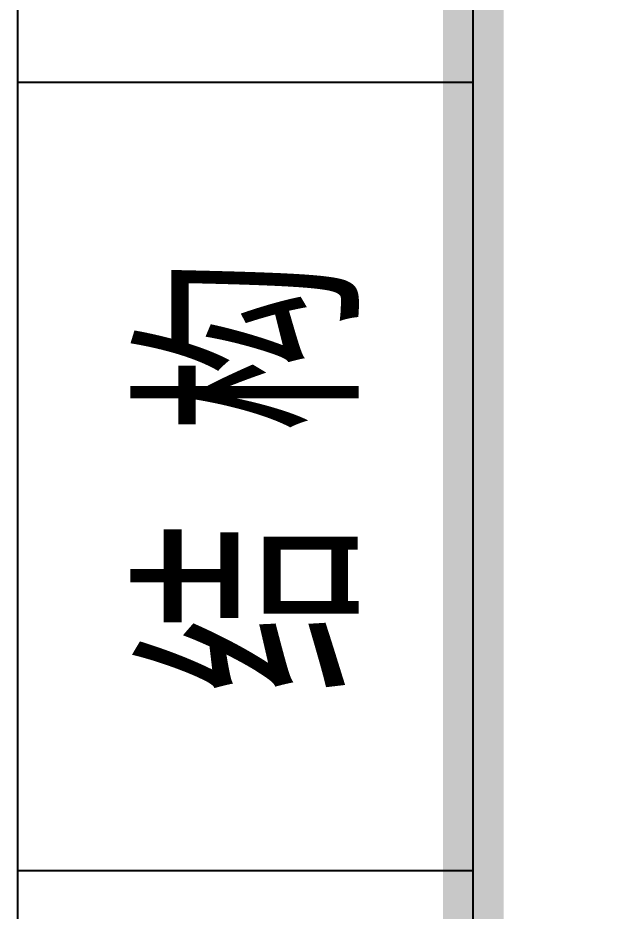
# Model space of a CAD drawing. Extents: x 56246 to 893198, y -950445 to -423535.
# Drawn here: x 309738 to 310225, y -470488 to -469752 of the extents above; entities that cross this region are included whole.
import ezdxf
from ezdxf.enums import TextEntityAlignment as Align

# ---------------------------------------------------------------- set-up
doc = ezdxf.new("R2010")
doc.units = 0
doc.header["$LTSCALE"] = 500
doc.layers.add('0S-图框文字', color=51, linetype='Continuous', lineweight=18)
for name, color, linetype in [('T-TK', 157, 'Continuous'), ('图层1', 165, 'Continuous'), ('照明平面标注层', 111, 'Continuous')]:
    doc.layers.add(name, color=color, linetype=linetype)
doc.styles.add('TK2-TY', font='', dxfattribs={"width": 0.8})
doc.styles.get('TK2-TY').set_extended_font_data('NSimSun')

# ---------------------------------------------------------------- blocks, each defined once
blk = doc.blocks.new('会签00', base_point=(408471.7, -305294.6))
blk.add_lwpolyline([(408471.7, -305294.6), (409221.7, -305294.6), (409221.7, -329194.6), (408471.7, -329194.6)], close=True)
blk = doc.blocks.new('A0-DWF')
at = {"layer": 'T-TK'}
for p, q in [((1750, -24900), (1750, -1000)), ((1750, -19300), (2500, -19300)), ((1750, -20600), (2500, -20600))]:
    blk.add_line(p, q, dxfattribs=at)
at = {"layer": 'T-TK', "const_width": 100}
blk.add_lwpolyline([(2500, -83100), (117900, -83100), (117900, -1000), (2500, -1000)], close=True, dxfattribs=at)
at = {"layer": '图层1', "linetype": 'Continuous'}
blk.add_line((2500, -21700), (2500, -1000), dxfattribs=at)
at = {"layer": '0S-图框文字', "xscale": 0.999996, "yscale": 0.999996, "zscale": 0.999996}
blk.add_blockref('会签00', (1750, -1000.1), dxfattribs=at)
at = {"layer": 'T-TK', "style": 'TK2-TY', "width": 0.7}
blk.add_text('结 构', height=300, rotation=90, dxfattribs=at).set_placement((2129.2, -19950), align=Align.MIDDLE_CENTER)

msp = doc.modelspace()

# ---------------------------------------------------------------- block references
at = {"layer": '照明平面标注层', "xscale": 0.5, "yscale": 0.5, "zscale": 0.5}
msp.add_blockref('A0-DWF', (308863.4361, -460154.8059), dxfattribs=at)

doc.saveas('drawing.dxf')
